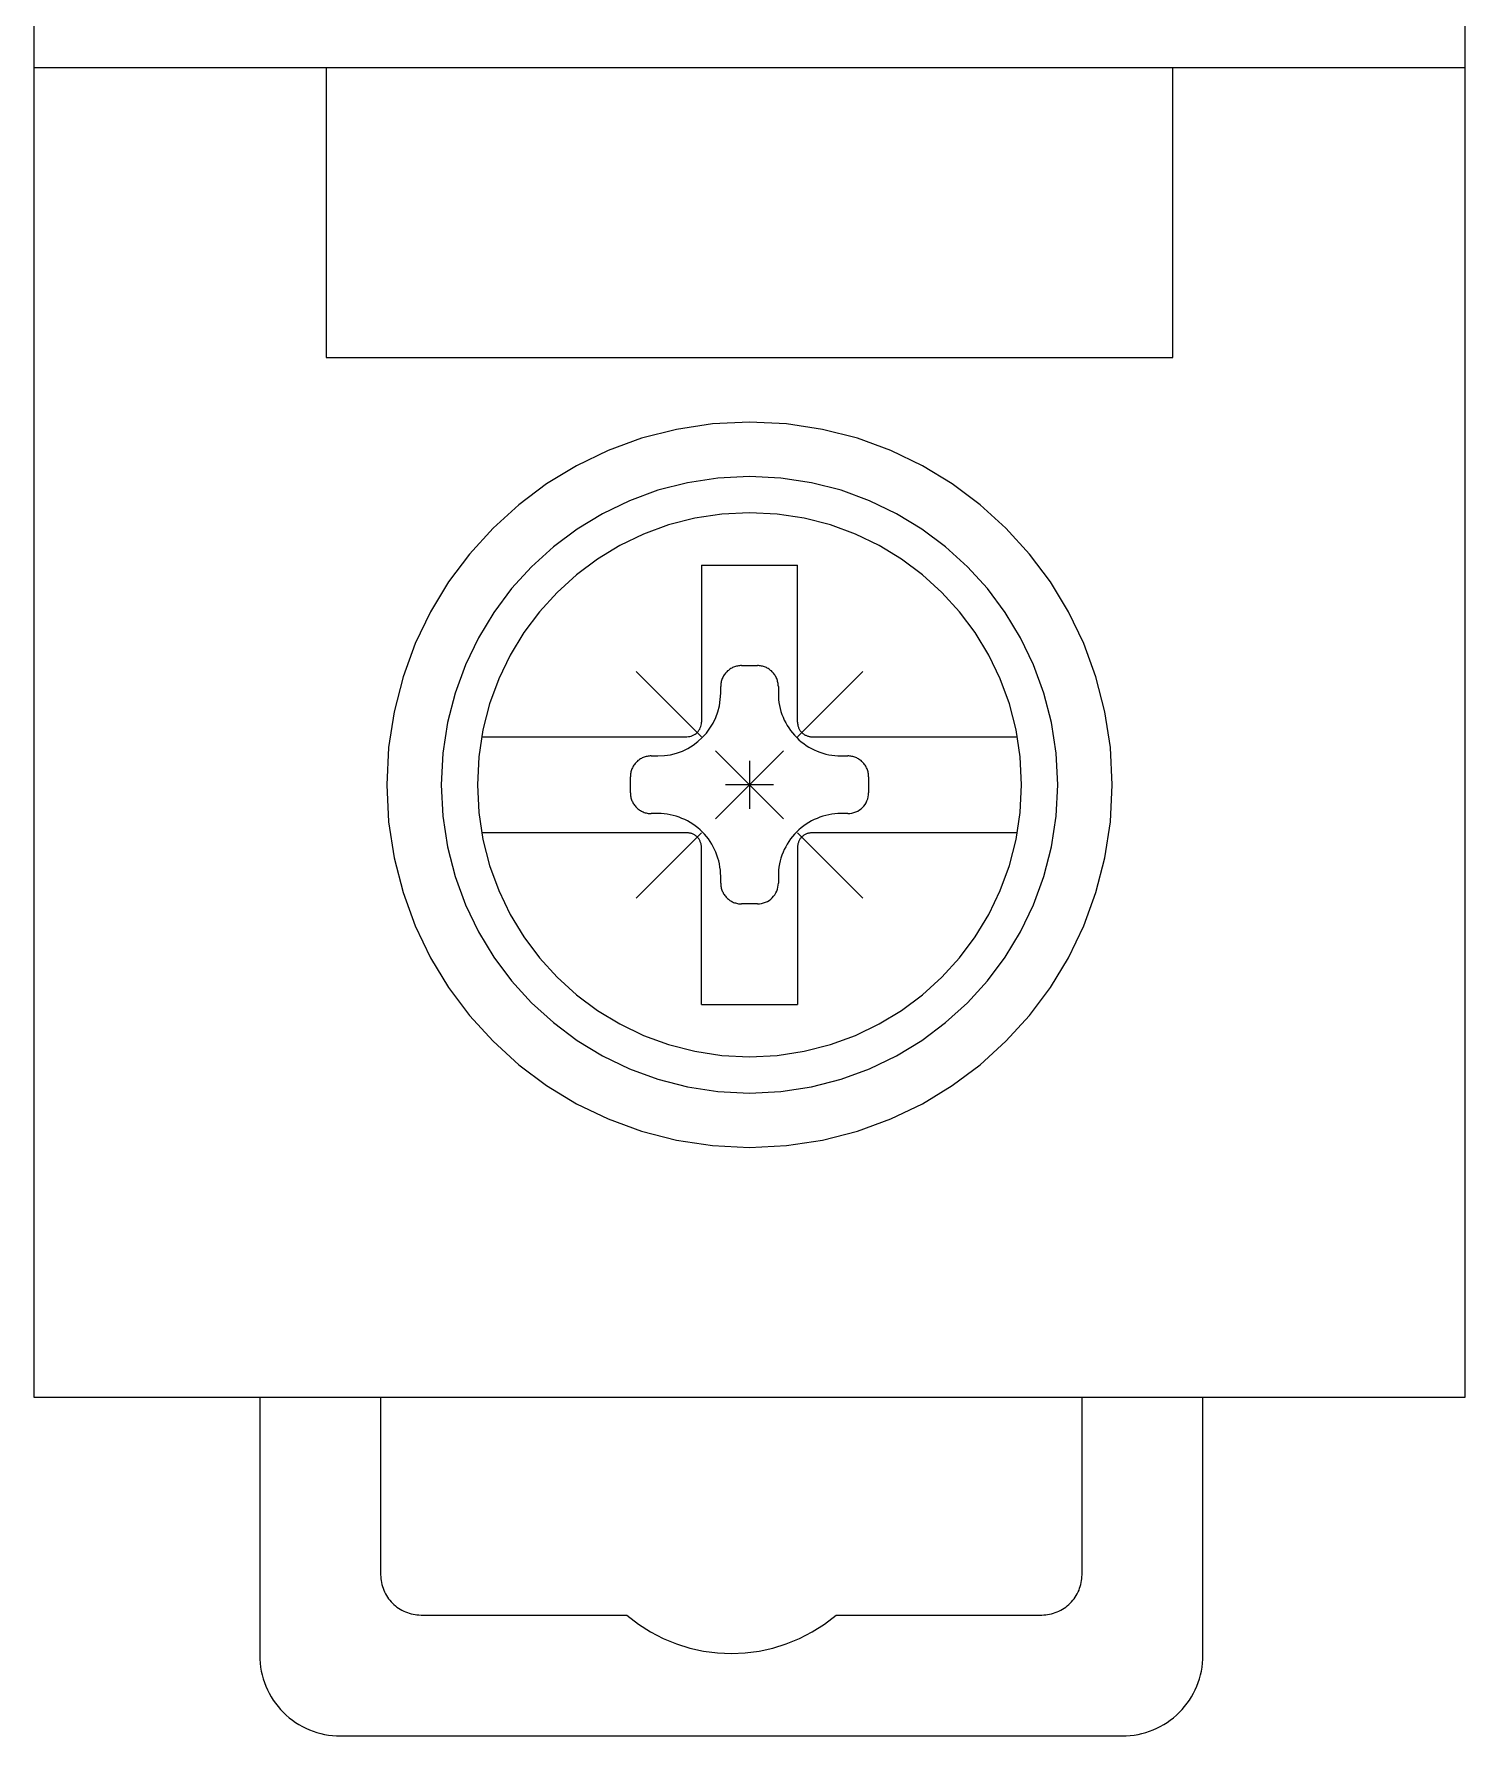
# Model space of a CAD drawing. Header units: millimetres. Extents: x 28713 to 59118, y -54378 to -19615.
# Drawn here: x 38125.63 to 38143.61, y -25314.11 to -25292.74 of the extents above; entities that cross this region are included whole.
import ezdxf

# ---------------------------------------------------------------- set-up
doc = ezdxf.new("R2010")
doc.units = ezdxf.units.MM
doc.header["$LTSCALE"] = 3

msp = doc.modelspace()

# ---------------------------------------------------------------- linework, layer by layer
for p, q in [((38125.635, -25309.862), (38125.635, -25230.381)), ((38143.607, -25230.381), (38143.607, -25309.862)), ((38125.635, -25293.156), (38143.607, -25293.156)), ((38129.305, -25293.156), (38129.305, -25296.801)), ((38139.936, -25296.801), (38139.936, -25293.156)), ((38129.305, -25296.801), (38139.936, -25296.801)), ((38133.702, -25297.703), (38133.265, -25297.815)), ((38134.155, -25297.634), (38133.702, -25297.703)), ((38134.621, -25297.611), (38134.155, -25297.634)), ((38135.086, -25297.634), (38134.621, -25297.611)), ((38134.621, -25297.611), (38134.621, -25297.611)), ((38135.539, -25297.703), (38135.086, -25297.634)), ((38135.975, -25297.815), (38135.539, -25297.703)), ((38132.847, -25297.969), (38132.449, -25298.161)), ((38133.265, -25297.815), (38132.847, -25297.969)), ((38136.394, -25297.969), (38135.975, -25297.815)), ((38136.792, -25298.161), (38136.394, -25297.969)), ((38132.449, -25298.161), (38132.073, -25298.389)), ((38137.168, -25298.389), (38136.792, -25298.161)), ((38132.073, -25298.389), (38131.722, -25298.651)), ((38133.84, -25298.373), (38133.469, -25298.468)), ((38134.224, -25298.314), (38133.84, -25298.373)), ((38134.621, -25298.294), (38134.224, -25298.314)), ((38135.016, -25298.314), (38134.621, -25298.294)), ((38134.621, -25298.294), (38134.621, -25298.294)), ((38135.401, -25298.373), (38135.016, -25298.314)), ((38135.772, -25298.468), (38135.401, -25298.373)), ((38137.519, -25298.651), (38137.168, -25298.389)), ((38133.113, -25298.599), (38132.774, -25298.762)), ((38133.469, -25298.468), (38133.113, -25298.599)), ((38136.128, -25298.599), (38135.772, -25298.468)), ((38136.466, -25298.762), (38136.128, -25298.599)), ((38131.722, -25298.651), (38131.399, -25298.945)), ((38132.774, -25298.762), (38132.455, -25298.956)), ((38133.932, -25298.819), (38133.604, -25298.903)), ((38134.271, -25298.767), (38133.932, -25298.819)), ((38134.621, -25298.75), (38134.271, -25298.767)), ((38134.97, -25298.767), (38134.621, -25298.75)), ((38134.621, -25298.75), (38134.621, -25298.75)), ((38135.309, -25298.819), (38134.97, -25298.767)), ((38135.637, -25298.903), (38135.309, -25298.819)), ((38136.786, -25298.956), (38136.466, -25298.762)), ((38137.842, -25298.945), (38137.519, -25298.651)), ((38131.399, -25298.945), (38131.105, -25299.269)), ((38132.455, -25298.956), (38132.157, -25299.179)), ((38133.29, -25299.018), (38132.991, -25299.162)), ((38133.604, -25298.903), (38133.29, -25299.018)), ((38135.951, -25299.018), (38135.637, -25298.903)), ((38136.249, -25299.162), (38135.951, -25299.018)), ((38137.084, -25299.179), (38136.786, -25298.956)), ((38138.136, -25299.269), (38137.842, -25298.945)), ((38132.157, -25299.179), (38131.882, -25299.429)), ((38132.991, -25299.162), (38132.71, -25299.333)), ((38136.531, -25299.333), (38136.249, -25299.162)), ((38137.359, -25299.429), (38137.084, -25299.179)), ((38131.105, -25299.269), (38130.842, -25299.62)), ((38131.882, -25299.429), (38131.632, -25299.703)), ((38132.71, -25299.333), (38132.447, -25299.53)), ((38134.017, -25299.409), (38134.017, -25301.381)), ((38134.017, -25299.409), (38135.224, -25299.409)), ((38135.224, -25301.381), (38135.224, -25299.409)), ((38136.794, -25299.53), (38136.531, -25299.333)), ((38137.609, -25299.703), (38137.359, -25299.429)), ((38138.399, -25299.62), (38138.136, -25299.269)), ((38130.842, -25299.62), (38130.614, -25299.995)), ((38132.447, -25299.53), (38132.204, -25299.751)), ((38137.037, -25299.751), (38136.794, -25299.53)), ((38138.627, -25299.995), (38138.399, -25299.62)), ((38131.632, -25299.703), (38131.409, -25300.002)), ((38132.204, -25299.751), (38131.983, -25299.993)), ((38137.257, -25299.993), (38137.037, -25299.751)), ((38137.832, -25300.002), (38137.609, -25299.703)), ((38130.614, -25299.995), (38130.422, -25300.394)), ((38131.409, -25300.002), (38131.215, -25300.321)), ((38131.983, -25299.993), (38131.787, -25300.256)), ((38137.454, -25300.256), (38137.257, -25299.993)), ((38138.026, -25300.321), (38137.832, -25300.002)), ((38138.819, -25300.394), (38138.627, -25299.995)), ((38131.215, -25300.321), (38131.052, -25300.66)), ((38131.787, -25300.256), (38131.616, -25300.538)), ((38137.625, -25300.538), (38137.454, -25300.256)), ((38138.189, -25300.66), (38138.026, -25300.321)), ((38130.422, -25300.394), (38130.269, -25300.812)), ((38131.616, -25300.538), (38131.472, -25300.837)), ((38137.769, -25300.837), (38137.625, -25300.538)), ((38138.972, -25300.812), (38138.819, -25300.394)), ((38131.052, -25300.66), (38130.922, -25301.015)), ((38133.198, -25300.744), (38134.017, -25301.564)), ((38134.326, -25300.757), (38134.318, -25300.767)), ((38134.335, -25300.747), (38134.326, -25300.757)), ((38134.345, -25300.738), (38134.335, -25300.747)), ((38134.335, -25300.747), (38134.335, -25300.747)), ((38134.355, -25300.73), (38134.345, -25300.738)), ((38134.365, -25300.722), (38134.355, -25300.73)), ((38134.375, -25300.715), (38134.365, -25300.722)), ((38134.386, -25300.708), (38134.375, -25300.715)), ((38134.397, -25300.701), (38134.386, -25300.708)), ((38134.409, -25300.696), (38134.397, -25300.701)), ((38134.421, -25300.69), (38134.409, -25300.696)), ((38134.432, -25300.686), (38134.421, -25300.69)), ((38134.445, -25300.682), (38134.432, -25300.686)), ((38134.457, -25300.678), (38134.445, -25300.682)), ((38134.47, -25300.676), (38134.457, -25300.678)), ((38134.482, -25300.673), (38134.47, -25300.676)), ((38134.495, -25300.672), (38134.482, -25300.673)), ((38134.508, -25300.671), (38134.495, -25300.672)), ((38134.521, -25300.671), (38134.508, -25300.671)), ((38134.521, -25300.671), (38134.521, -25300.671)), ((38134.521, -25300.671), (38134.72, -25300.671)), ((38134.733, -25300.671), (38134.72, -25300.671)), ((38134.746, -25300.672), (38134.733, -25300.671)), ((38134.759, -25300.673), (38134.746, -25300.672)), ((38134.772, -25300.676), (38134.759, -25300.673)), ((38134.784, -25300.678), (38134.772, -25300.676)), ((38134.796, -25300.682), (38134.784, -25300.678)), ((38134.808, -25300.686), (38134.796, -25300.682)), ((38134.821, -25300.69), (38134.808, -25300.686)), ((38134.832, -25300.696), (38134.821, -25300.69)), ((38134.844, -25300.701), (38134.832, -25300.696)), ((38134.855, -25300.708), (38134.844, -25300.701)), ((38134.866, -25300.715), (38134.855, -25300.708)), ((38134.876, -25300.722), (38134.866, -25300.715)), ((38134.886, -25300.73), (38134.876, -25300.722)), ((38134.896, -25300.738), (38134.886, -25300.73)), ((38134.906, -25300.747), (38134.896, -25300.738)), ((38134.915, -25300.757), (38134.906, -25300.747)), ((38134.906, -25300.747), (38134.906, -25300.747)), ((38134.923, -25300.767), (38134.915, -25300.757)), ((38135.224, -25301.564), (38136.043, -25300.744)), ((38138.319, -25301.015), (38138.189, -25300.66)), ((38130.269, -25300.812), (38130.157, -25301.249)), ((38131.472, -25300.837), (38131.357, -25301.151)), ((38134.26, -25300.907), (38134.259, -25300.92)), ((38134.259, -25300.92), (38134.259, -25300.933)), ((38134.259, -25301.018), (38134.259, -25300.933)), ((38134.261, -25300.894), (38134.26, -25300.907)), ((38134.264, -25300.881), (38134.261, -25300.894)), ((38134.266, -25300.869), (38134.264, -25300.881)), ((38134.27, -25300.857), (38134.266, -25300.869)), ((38134.274, -25300.844), (38134.27, -25300.857)), ((38134.278, -25300.832), (38134.274, -25300.844)), ((38134.284, -25300.821), (38134.278, -25300.832)), ((38134.289, -25300.809), (38134.284, -25300.821)), ((38134.296, -25300.798), (38134.289, -25300.809)), ((38134.303, -25300.787), (38134.296, -25300.798)), ((38134.31, -25300.777), (38134.303, -25300.787)), ((38134.318, -25300.767), (38134.31, -25300.777)), ((38134.931, -25300.777), (38134.923, -25300.767)), ((38134.938, -25300.787), (38134.931, -25300.777)), ((38134.945, -25300.798), (38134.938, -25300.787)), ((38134.952, -25300.809), (38134.945, -25300.798)), ((38134.957, -25300.821), (38134.952, -25300.809)), ((38134.963, -25300.832), (38134.957, -25300.821)), ((38134.967, -25300.844), (38134.963, -25300.832)), ((38134.971, -25300.857), (38134.967, -25300.844)), ((38134.974, -25300.869), (38134.971, -25300.857)), ((38134.977, -25300.881), (38134.974, -25300.869)), ((38134.98, -25300.894), (38134.977, -25300.881)), ((38134.981, -25300.907), (38134.98, -25300.894)), ((38134.982, -25300.92), (38134.981, -25300.907)), ((38134.983, -25300.933), (38134.982, -25300.92)), ((38134.983, -25300.933), (38134.983, -25301.018)), ((38134.983, -25300.933), (38134.983, -25300.933)), ((38137.884, -25301.151), (38137.769, -25300.837)), ((38139.084, -25301.249), (38138.972, -25300.812)), ((38130.922, -25301.015), (38130.826, -25301.387)), ((38131.357, -25301.151), (38131.273, -25301.478)), ((38134.223, -25301.252), (38134.242, -25301.176)), ((38134.242, -25301.176), (38134.254, -25301.098)), ((38134.254, -25301.098), (38134.259, -25301.018)), ((38134.983, -25301.018), (38134.983, -25301.018)), ((38134.983, -25301.018), (38134.984, -25301.057)), ((38134.984, -25301.057), (38134.986, -25301.095)), ((38134.986, -25301.095), (38134.991, -25301.134)), ((38134.991, -25301.134), (38134.998, -25301.172)), ((38134.998, -25301.172), (38135.006, -25301.209)), ((38137.968, -25301.478), (38137.884, -25301.151)), ((38138.415, -25301.387), (38138.319, -25301.015)), ((38130.157, -25301.249), (38130.088, -25301.701)), ((38130.826, -25301.387), (38130.768, -25301.771)), ((38134.013, -25301.418), (38134.016, -25301.4)), ((38134.016, -25301.4), (38134.017, -25301.381)), ((38134.124, -25301.458), (38134.163, -25301.393)), ((38134.163, -25301.393), (38134.197, -25301.324)), ((38134.197, -25301.324), (38134.223, -25301.252)), ((38135.006, -25301.209), (38135.016, -25301.246)), ((38135.016, -25301.246), (38135.028, -25301.283)), ((38135.028, -25301.283), (38135.042, -25301.319)), ((38135.042, -25301.319), (38135.058, -25301.354)), ((38135.058, -25301.354), (38135.075, -25301.388)), ((38135.075, -25301.388), (38135.094, -25301.422)), ((38135.224, -25301.381), (38135.224, -25301.381)), ((38135.224, -25301.381), (38135.224, -25301.39)), ((38135.224, -25301.39), (38135.225, -25301.399)), ((38135.225, -25301.399), (38135.226, -25301.408)), ((38138.473, -25301.771), (38138.415, -25301.387)), ((38139.153, -25301.701), (38139.084, -25301.249)), ((38131.273, -25301.478), (38131.221, -25301.818)), ((38131.257, -25301.564), (38133.835, -25301.564)), ((38133.835, -25301.564), (38133.853, -25301.562)), ((38133.835, -25301.564), (38133.835, -25301.564)), ((38133.853, -25301.562), (38133.871, -25301.56)), ((38133.871, -25301.56), (38133.889, -25301.555)), ((38133.889, -25301.555), (38133.906, -25301.549)), ((38133.906, -25301.549), (38133.922, -25301.541)), ((38133.922, -25301.541), (38133.937, -25301.532)), ((38133.937, -25301.532), (38133.951, -25301.522)), ((38133.951, -25301.522), (38133.964, -25301.51)), ((38133.964, -25301.51), (38133.975, -25301.497)), ((38133.972, -25301.625), (38134.028, -25301.574)), ((38133.975, -25301.497), (38133.986, -25301.483)), ((38133.986, -25301.483), (38133.995, -25301.468)), ((38133.995, -25301.468), (38134.003, -25301.452)), ((38134.003, -25301.452), (38134.009, -25301.435)), ((38134.009, -25301.435), (38134.013, -25301.418)), ((38134.028, -25301.574), (38134.079, -25301.518)), ((38134.079, -25301.518), (38134.124, -25301.458)), ((38135.094, -25301.422), (38135.115, -25301.454)), ((38135.115, -25301.454), (38135.137, -25301.486)), ((38135.137, -25301.486), (38135.161, -25301.516)), ((38135.161, -25301.516), (38135.186, -25301.546)), ((38135.186, -25301.546), (38135.213, -25301.574)), ((38135.213, -25301.574), (38135.213, -25301.574)), ((38135.213, -25301.574), (38135.241, -25301.601)), ((38135.226, -25301.408), (38135.227, -25301.417)), ((38135.227, -25301.417), (38135.229, -25301.425)), ((38135.229, -25301.425), (38135.232, -25301.434)), ((38135.232, -25301.434), (38135.234, -25301.443)), ((38135.234, -25301.443), (38135.238, -25301.451)), ((38135.238, -25301.451), (38135.241, -25301.459)), ((38135.241, -25301.459), (38135.245, -25301.467)), ((38135.241, -25301.601), (38135.271, -25301.627)), ((38135.245, -25301.467), (38135.249, -25301.475)), ((38135.249, -25301.475), (38135.254, -25301.482)), ((38135.254, -25301.482), (38135.259, -25301.49)), ((38135.259, -25301.49), (38135.265, -25301.497)), ((38135.265, -25301.497), (38135.271, -25301.503)), ((38135.271, -25301.503), (38135.277, -25301.51)), ((38135.277, -25301.51), (38135.277, -25301.51)), ((38135.277, -25301.51), (38135.284, -25301.516)), ((38135.284, -25301.516), (38135.29, -25301.522)), ((38135.29, -25301.522), (38135.298, -25301.528)), ((38135.298, -25301.528), (38135.305, -25301.533)), ((38135.305, -25301.533), (38135.312, -25301.538)), ((38135.312, -25301.538), (38135.32, -25301.542)), ((38135.32, -25301.542), (38135.328, -25301.546)), ((38135.328, -25301.546), (38135.336, -25301.55)), ((38135.336, -25301.55), (38135.345, -25301.553)), ((38135.345, -25301.553), (38135.353, -25301.556)), ((38135.353, -25301.556), (38135.362, -25301.558)), ((38135.362, -25301.558), (38135.37, -25301.56)), ((38135.37, -25301.56), (38135.379, -25301.561)), ((38135.379, -25301.561), (38135.388, -25301.563)), ((38135.388, -25301.563), (38135.397, -25301.563)), ((38135.397, -25301.563), (38135.406, -25301.564)), ((38135.406, -25301.564), (38137.984, -25301.564)), ((38138.02, -25301.818), (38137.968, -25301.478)), ((38130.088, -25301.701), (38130.064, -25302.167)), ((38130.768, -25301.771), (38130.748, -25302.167)), ((38131.221, -25301.818), (38131.203, -25302.167)), ((38133.274, -25301.83), (38133.263, -25301.836)), ((38133.286, -25301.825), (38133.274, -25301.83)), ((38133.298, -25301.82), (38133.286, -25301.825)), ((38133.31, -25301.816), (38133.298, -25301.82)), ((38133.322, -25301.813), (38133.31, -25301.816)), ((38133.335, -25301.81), (38133.322, -25301.813)), ((38133.348, -25301.808), (38133.335, -25301.81)), ((38133.36, -25301.806), (38133.348, -25301.808)), ((38133.373, -25301.805), (38133.36, -25301.806)), ((38133.386, -25301.805), (38133.373, -25301.805)), ((38133.386, -25301.805), (38133.471, -25301.805)), ((38133.386, -25301.805), (38133.386, -25301.805)), ((38133.471, -25301.805), (38133.552, -25301.801)), ((38133.471, -25301.805), (38133.471, -25301.805)), ((38133.552, -25301.801), (38133.63, -25301.789)), ((38133.63, -25301.789), (38133.705, -25301.769)), ((38133.705, -25301.769), (38133.778, -25301.743)), ((38133.778, -25301.743), (38133.846, -25301.71)), ((38133.846, -25301.71), (38133.911, -25301.67)), ((38133.911, -25301.67), (38133.972, -25301.625)), ((38134.194, -25302.594), (38135.047, -25301.74)), ((38134.194, -25301.74), (38135.047, -25302.594)), ((38135.271, -25301.627), (38135.301, -25301.65)), ((38135.301, -25301.65), (38135.333, -25301.673)), ((38135.333, -25301.673), (38135.366, -25301.693)), ((38135.366, -25301.693), (38135.399, -25301.712)), ((38135.399, -25301.712), (38135.433, -25301.729)), ((38135.433, -25301.729), (38135.469, -25301.745)), ((38135.469, -25301.745), (38135.504, -25301.759)), ((38135.504, -25301.759), (38135.541, -25301.771)), ((38135.541, -25301.771), (38135.578, -25301.781)), ((38135.578, -25301.781), (38135.616, -25301.79)), ((38135.616, -25301.79), (38135.653, -25301.796)), ((38135.653, -25301.796), (38135.692, -25301.801)), ((38135.692, -25301.801), (38135.731, -25301.804)), ((38135.731, -25301.804), (38135.77, -25301.805)), ((38135.77, -25301.805), (38135.855, -25301.805)), ((38135.868, -25301.805), (38135.855, -25301.805)), ((38135.881, -25301.806), (38135.868, -25301.805)), ((38135.893, -25301.808), (38135.881, -25301.806)), ((38135.906, -25301.81), (38135.893, -25301.808)), ((38135.918, -25301.813), (38135.906, -25301.81)), ((38135.931, -25301.816), (38135.918, -25301.813)), ((38135.943, -25301.82), (38135.931, -25301.816)), ((38135.955, -25301.825), (38135.943, -25301.82)), ((38135.967, -25301.83), (38135.955, -25301.825)), ((38135.978, -25301.836), (38135.967, -25301.83)), ((38138.038, -25302.167), (38138.02, -25301.818)), ((38138.493, -25302.167), (38138.473, -25301.771)), ((38139.177, -25302.167), (38139.153, -25301.701)), ((38133.125, -25302.041), (38133.124, -25302.054)), ((38133.127, -25302.028), (38133.125, -25302.041)), ((38133.129, -25302.016), (38133.127, -25302.028)), ((38133.132, -25302.003), (38133.129, -25302.016)), ((38133.135, -25301.991), (38133.132, -25302.003)), ((38133.139, -25301.979), (38133.135, -25301.991)), ((38133.144, -25301.967), (38133.139, -25301.979)), ((38133.149, -25301.955), (38133.144, -25301.967)), ((38133.155, -25301.944), (38133.149, -25301.955)), ((38133.161, -25301.932), (38133.155, -25301.944)), ((38133.168, -25301.922), (38133.161, -25301.932)), ((38133.175, -25301.911), (38133.168, -25301.922)), ((38133.183, -25301.901), (38133.175, -25301.911)), ((38133.192, -25301.891), (38133.183, -25301.901)), ((38133.201, -25301.882), (38133.192, -25301.891)), ((38133.21, -25301.873), (38133.201, -25301.882)), ((38133.201, -25301.882), (38133.201, -25301.882)), ((38133.22, -25301.864), (38133.21, -25301.873)), ((38133.23, -25301.856), (38133.22, -25301.864)), ((38133.241, -25301.849), (38133.23, -25301.856)), ((38133.251, -25301.842), (38133.241, -25301.849)), ((38133.263, -25301.836), (38133.251, -25301.842)), ((38134.621, -25301.865), (38134.621, -25302.469)), ((38135.989, -25301.842), (38135.978, -25301.836)), ((38136, -25301.849), (38135.989, -25301.842)), ((38136.011, -25301.856), (38136, -25301.849)), ((38136.021, -25301.864), (38136.011, -25301.856)), ((38136.031, -25301.873), (38136.021, -25301.864)), ((38136.04, -25301.882), (38136.031, -25301.873)), ((38136.049, -25301.891), (38136.04, -25301.882)), ((38136.04, -25301.882), (38136.04, -25301.882)), ((38136.058, -25301.901), (38136.049, -25301.891)), ((38136.065, -25301.911), (38136.058, -25301.901)), ((38136.073, -25301.922), (38136.065, -25301.911)), ((38136.08, -25301.932), (38136.073, -25301.922)), ((38136.086, -25301.944), (38136.08, -25301.932)), ((38136.092, -25301.955), (38136.086, -25301.944)), ((38136.097, -25301.967), (38136.092, -25301.955)), ((38136.102, -25301.979), (38136.097, -25301.967)), ((38136.106, -25301.991), (38136.102, -25301.979)), ((38136.109, -25302.003), (38136.106, -25301.991)), ((38136.112, -25302.016), (38136.109, -25302.003)), ((38136.114, -25302.028), (38136.112, -25302.016)), ((38136.116, -25302.041), (38136.114, -25302.028)), ((38136.117, -25302.054), (38136.116, -25302.041)), ((38130.064, -25302.167), (38130.064, -25302.167)), ((38130.064, -25302.167), (38130.088, -25302.633)), ((38130.748, -25302.167), (38130.748, -25302.167)), ((38130.748, -25302.167), (38130.768, -25302.563)), ((38131.203, -25302.167), (38131.203, -25302.167)), ((38131.203, -25302.167), (38131.221, -25302.516)), ((38133.124, -25302.054), (38133.124, -25302.067)), ((38133.124, -25302.267), (38133.124, -25302.067)), ((38134.922, -25302.167), (38134.319, -25302.167)), ((38136.117, -25302.067), (38136.117, -25302.054)), ((38136.117, -25302.067), (38136.117, -25302.067)), ((38136.117, -25302.067), (38136.117, -25302.267)), ((38138.02, -25302.516), (38138.038, -25302.167)), ((38138.038, -25302.167), (38138.038, -25302.167)), ((38138.473, -25302.563), (38138.493, -25302.167)), ((38138.493, -25302.167), (38138.493, -25302.167)), ((38139.153, -25302.633), (38139.177, -25302.167)), ((38139.177, -25302.167), (38139.177, -25302.167)), ((38133.124, -25302.267), (38133.124, -25302.267)), ((38133.124, -25302.267), (38133.124, -25302.28)), ((38133.124, -25302.28), (38133.125, -25302.293)), ((38133.125, -25302.293), (38133.127, -25302.305)), ((38133.127, -25302.305), (38133.129, -25302.318)), ((38133.129, -25302.318), (38133.132, -25302.331)), ((38133.132, -25302.331), (38133.135, -25302.343)), ((38133.135, -25302.343), (38133.139, -25302.355)), ((38133.139, -25302.355), (38133.144, -25302.367)), ((38133.144, -25302.367), (38133.149, -25302.379)), ((38133.149, -25302.379), (38133.155, -25302.39)), ((38133.155, -25302.39), (38133.161, -25302.401)), ((38133.161, -25302.401), (38133.168, -25302.412)), ((38133.168, -25302.412), (38133.175, -25302.423)), ((38133.175, -25302.423), (38133.183, -25302.433)), ((38133.183, -25302.433), (38133.192, -25302.443)), ((38133.192, -25302.443), (38133.201, -25302.452)), ((38133.201, -25302.452), (38133.201, -25302.452)), ((38133.201, -25302.452), (38133.21, -25302.461)), ((38133.21, -25302.461), (38133.22, -25302.47)), ((38133.22, -25302.47), (38133.23, -25302.478)), ((38136.001, -25302.484), (38136.021, -25302.469)), ((38136.021, -25302.469), (38136.04, -25302.452)), ((38136.04, -25302.452), (38136.057, -25302.434)), ((38136.057, -25302.434), (38136.072, -25302.413)), ((38136.072, -25302.413), (38136.085, -25302.392)), ((38136.085, -25302.392), (38136.096, -25302.369)), ((38136.096, -25302.369), (38136.105, -25302.345)), ((38136.105, -25302.345), (38136.112, -25302.32)), ((38136.112, -25302.32), (38136.116, -25302.294)), ((38136.116, -25302.294), (38136.117, -25302.267)), ((38130.088, -25302.633), (38130.157, -25303.085)), ((38130.768, -25302.563), (38130.826, -25302.948)), ((38131.221, -25302.516), (38131.273, -25302.856)), ((38133.23, -25302.478), (38133.241, -25302.485)), ((38133.241, -25302.485), (38133.251, -25302.492)), ((38133.251, -25302.492), (38133.263, -25302.498)), ((38133.263, -25302.498), (38133.274, -25302.504)), ((38133.274, -25302.504), (38133.286, -25302.509)), ((38133.286, -25302.509), (38133.298, -25302.514)), ((38133.298, -25302.514), (38133.31, -25302.518)), ((38133.31, -25302.518), (38133.322, -25302.521)), ((38133.322, -25302.521), (38133.335, -25302.524)), ((38133.335, -25302.524), (38133.348, -25302.526)), ((38133.348, -25302.526), (38133.36, -25302.528)), ((38133.36, -25302.528), (38133.373, -25302.529)), ((38133.373, -25302.529), (38133.386, -25302.529)), ((38133.471, -25302.529), (38133.386, -25302.529)), ((38133.51, -25302.53), (38133.471, -25302.529)), ((38133.549, -25302.533), (38133.51, -25302.53)), ((38133.587, -25302.538), (38133.549, -25302.533)), ((38133.625, -25302.544), (38133.587, -25302.538)), ((38133.663, -25302.553), (38133.625, -25302.544)), ((38133.7, -25302.563), (38133.663, -25302.553)), ((38133.736, -25302.575), (38133.7, -25302.563)), ((38133.772, -25302.589), (38133.736, -25302.575)), ((38133.807, -25302.605), (38133.772, -25302.589)), ((38133.842, -25302.622), (38133.807, -25302.605)), ((38133.875, -25302.641), (38133.842, -25302.622)), ((38133.908, -25302.661), (38133.875, -25302.641)), ((38133.94, -25302.684), (38133.908, -25302.661)), ((38133.97, -25302.707), (38133.94, -25302.684)), ((38135.301, -25302.684), (38135.271, -25302.707)), ((38135.333, -25302.661), (38135.301, -25302.684)), ((38135.366, -25302.641), (38135.333, -25302.661)), ((38135.399, -25302.622), (38135.366, -25302.641)), ((38135.433, -25302.605), (38135.399, -25302.622)), ((38135.469, -25302.589), (38135.433, -25302.605)), ((38135.504, -25302.575), (38135.469, -25302.589)), ((38135.541, -25302.563), (38135.504, -25302.575)), ((38135.578, -25302.553), (38135.541, -25302.563)), ((38135.616, -25302.544), (38135.578, -25302.553)), ((38135.653, -25302.538), (38135.616, -25302.544)), ((38135.692, -25302.533), (38135.653, -25302.538)), ((38135.731, -25302.53), (38135.692, -25302.533)), ((38135.77, -25302.529), (38135.731, -25302.53)), ((38135.855, -25302.529), (38135.77, -25302.529)), ((38135.77, -25302.529), (38135.77, -25302.529)), ((38135.855, -25302.529), (38135.881, -25302.528)), ((38135.855, -25302.529), (38135.855, -25302.529)), ((38135.881, -25302.528), (38135.907, -25302.524)), ((38135.907, -25302.524), (38135.933, -25302.517)), ((38135.933, -25302.517), (38135.957, -25302.509)), ((38135.957, -25302.509), (38135.98, -25302.497)), ((38135.98, -25302.497), (38136.001, -25302.484)), ((38137.968, -25302.856), (38138.02, -25302.516)), ((38138.415, -25302.948), (38138.473, -25302.563)), ((38139.084, -25303.085), (38139.153, -25302.633)), ((38133.835, -25302.771), (38131.257, -25302.771)), ((38131.273, -25302.856), (38131.357, -25303.183)), ((38133.198, -25303.59), (38134.017, -25302.771)), ((38133.844, -25302.771), (38133.835, -25302.771)), ((38133.853, -25302.772), (38133.844, -25302.771)), ((38133.862, -25302.773), (38133.853, -25302.772)), ((38133.871, -25302.774), (38133.862, -25302.773)), ((38133.879, -25302.776), (38133.871, -25302.774)), ((38133.888, -25302.778), (38133.879, -25302.776)), ((38133.896, -25302.781), (38133.888, -25302.778)), ((38133.905, -25302.785), (38133.896, -25302.781)), ((38133.913, -25302.788), (38133.905, -25302.785)), ((38133.921, -25302.792), (38133.913, -25302.788)), ((38133.928, -25302.796), (38133.921, -25302.792)), ((38133.936, -25302.801), (38133.928, -25302.796)), ((38133.943, -25302.806), (38133.936, -25302.801)), ((38133.95, -25302.812), (38133.943, -25302.806)), ((38133.957, -25302.818), (38133.95, -25302.812)), ((38133.964, -25302.824), (38133.957, -25302.818)), ((38133.97, -25302.831), (38133.964, -25302.824)), ((38133.964, -25302.824), (38133.964, -25302.824)), ((38134, -25302.733), (38133.97, -25302.707)), ((38133.976, -25302.837), (38133.97, -25302.831)), ((38133.981, -25302.844), (38133.976, -25302.837)), ((38133.987, -25302.852), (38133.981, -25302.844)), ((38133.991, -25302.859), (38133.987, -25302.852)), ((38133.996, -25302.867), (38133.991, -25302.859)), ((38134, -25302.875), (38133.996, -25302.867)), ((38134.028, -25302.76), (38134, -25302.733)), ((38134.003, -25302.883), (38134, -25302.875)), ((38134.006, -25302.891), (38134.003, -25302.883)), ((38134.009, -25302.9), (38134.006, -25302.891)), ((38134.012, -25302.908), (38134.009, -25302.9)), ((38134.055, -25302.788), (38134.028, -25302.76)), ((38134.028, -25302.76), (38134.028, -25302.76)), ((38134.08, -25302.818), (38134.055, -25302.788)), ((38134.104, -25302.848), (38134.08, -25302.818)), ((38134.126, -25302.88), (38134.104, -25302.848)), ((38134.147, -25302.912), (38134.126, -25302.88)), ((38135.115, -25302.88), (38135.094, -25302.912)), ((38135.137, -25302.848), (38135.115, -25302.88)), ((38135.161, -25302.818), (38135.137, -25302.848)), ((38135.186, -25302.788), (38135.161, -25302.818)), ((38135.213, -25302.76), (38135.186, -25302.788)), ((38135.241, -25302.733), (38135.213, -25302.76)), ((38135.213, -25302.76), (38135.213, -25302.76)), ((38135.224, -25302.771), (38136.043, -25303.59)), ((38135.232, -25302.9), (38135.229, -25302.908)), ((38135.234, -25302.891), (38135.232, -25302.9)), ((38135.238, -25302.883), (38135.234, -25302.891)), ((38135.241, -25302.875), (38135.238, -25302.883)), ((38135.271, -25302.707), (38135.241, -25302.733)), ((38135.245, -25302.867), (38135.241, -25302.875)), ((38135.249, -25302.859), (38135.245, -25302.867)), ((38135.254, -25302.852), (38135.249, -25302.859)), ((38135.259, -25302.844), (38135.254, -25302.852)), ((38135.265, -25302.837), (38135.259, -25302.844)), ((38135.271, -25302.831), (38135.265, -25302.837)), ((38135.277, -25302.824), (38135.271, -25302.831)), ((38135.284, -25302.818), (38135.277, -25302.824)), ((38135.277, -25302.824), (38135.277, -25302.824)), ((38135.29, -25302.812), (38135.284, -25302.818)), ((38135.298, -25302.806), (38135.29, -25302.812)), ((38135.305, -25302.801), (38135.298, -25302.806)), ((38135.312, -25302.796), (38135.305, -25302.801)), ((38135.32, -25302.792), (38135.312, -25302.796)), ((38135.328, -25302.788), (38135.32, -25302.792)), ((38135.336, -25302.785), (38135.328, -25302.788)), ((38135.345, -25302.781), (38135.336, -25302.785)), ((38135.353, -25302.778), (38135.345, -25302.781)), ((38135.362, -25302.776), (38135.353, -25302.778)), ((38135.37, -25302.774), (38135.362, -25302.776)), ((38135.379, -25302.773), (38135.37, -25302.774)), ((38135.388, -25302.772), (38135.379, -25302.773)), ((38135.397, -25302.771), (38135.388, -25302.772)), ((38135.406, -25302.771), (38135.397, -25302.771)), ((38135.406, -25302.771), (38135.406, -25302.771)), ((38137.984, -25302.771), (38135.406, -25302.771)), ((38137.884, -25303.183), (38137.968, -25302.856)), ((38130.157, -25303.085), (38130.269, -25303.522)), ((38130.826, -25302.948), (38130.922, -25303.319)), ((38134.014, -25302.917), (38134.012, -25302.908)), ((38134.015, -25302.926), (38134.014, -25302.917)), ((38134.016, -25302.935), (38134.015, -25302.926)), ((38134.017, -25302.944), (38134.016, -25302.935)), ((38134.017, -25302.953), (38134.017, -25302.944)), ((38134.017, -25302.953), (38134.017, -25302.953)), ((38134.017, -25304.925), (38134.017, -25302.953)), ((38134.166, -25302.946), (38134.147, -25302.912)), ((38134.183, -25302.98), (38134.166, -25302.946)), ((38134.199, -25303.015), (38134.183, -25302.98)), ((38134.212, -25303.051), (38134.199, -25303.015)), ((38134.224, -25303.087), (38134.212, -25303.051)), ((38134.235, -25303.124), (38134.224, -25303.087)), ((38135.016, -25303.087), (38135.006, -25303.124)), ((38135.028, -25303.051), (38135.016, -25303.087)), ((38135.042, -25303.015), (38135.028, -25303.051)), ((38135.058, -25302.98), (38135.042, -25303.015)), ((38135.075, -25302.946), (38135.058, -25302.98)), ((38135.094, -25302.912), (38135.075, -25302.946)), ((38135.225, -25302.935), (38135.224, -25302.944)), ((38135.224, -25302.944), (38135.224, -25302.953)), ((38135.224, -25302.953), (38135.224, -25304.925)), ((38135.226, -25302.926), (38135.225, -25302.935)), ((38135.227, -25302.917), (38135.226, -25302.926)), ((38135.229, -25302.908), (38135.227, -25302.917)), ((38138.319, -25303.319), (38138.415, -25302.948)), ((38138.972, -25303.522), (38139.084, -25303.085)), ((38130.922, -25303.319), (38131.052, -25303.675)), ((38131.357, -25303.183), (38131.472, -25303.497)), ((38134.243, -25303.162), (38134.235, -25303.124)), ((38134.25, -25303.2), (38134.243, -25303.162)), ((38134.255, -25303.239), (38134.25, -25303.2)), ((38134.257, -25303.277), (38134.255, -25303.239)), ((38134.259, -25303.317), (38134.257, -25303.277)), ((38134.259, -25303.401), (38134.259, -25303.317)), ((38134.259, -25303.317), (38134.259, -25303.317)), ((38134.984, -25303.277), (38134.983, -25303.317)), ((38134.983, -25303.317), (38134.983, -25303.401)), ((38134.986, -25303.239), (38134.984, -25303.277)), ((38134.991, -25303.2), (38134.986, -25303.239)), ((38134.998, -25303.162), (38134.991, -25303.2)), ((38135.006, -25303.124), (38134.998, -25303.162)), ((38137.769, -25303.497), (38137.884, -25303.183)), ((38138.189, -25303.675), (38138.319, -25303.319)), ((38130.269, -25303.522), (38130.422, -25303.94)), ((38131.472, -25303.497), (38131.616, -25303.796)), ((38134.259, -25303.401), (38134.259, -25303.401)), ((38134.259, -25303.401), (38134.259, -25303.414)), ((38134.259, -25303.414), (38134.26, -25303.427)), ((38134.26, -25303.427), (38134.261, -25303.44)), ((38134.261, -25303.44), (38134.264, -25303.453)), ((38134.264, -25303.453), (38134.266, -25303.465)), ((38134.266, -25303.465), (38134.27, -25303.477)), ((38134.27, -25303.477), (38134.274, -25303.489)), ((38134.274, -25303.489), (38134.278, -25303.502)), ((38134.278, -25303.502), (38134.284, -25303.513)), ((38134.284, -25303.513), (38134.289, -25303.525)), ((38134.289, -25303.525), (38134.296, -25303.536)), ((38134.296, -25303.536), (38134.303, -25303.547)), ((38134.938, -25303.548), (38134.951, -25303.526)), ((38134.951, -25303.526), (38134.962, -25303.503)), ((38134.962, -25303.503), (38134.971, -25303.479)), ((38134.971, -25303.479), (38134.977, -25303.454)), ((38134.977, -25303.454), (38134.981, -25303.428)), ((38134.981, -25303.428), (38134.983, -25303.401)), ((38137.625, -25303.796), (38137.769, -25303.497)), ((38138.819, -25303.941), (38138.972, -25303.522)), ((38131.052, -25303.675), (38131.215, -25304.013)), ((38134.303, -25303.547), (38134.31, -25303.557)), ((38134.31, -25303.557), (38134.318, -25303.567)), ((38134.318, -25303.567), (38134.326, -25303.577)), ((38134.326, -25303.577), (38134.335, -25303.587)), ((38134.335, -25303.587), (38134.335, -25303.587)), ((38134.335, -25303.587), (38134.345, -25303.596)), ((38134.345, -25303.596), (38134.355, -25303.604)), ((38134.355, -25303.604), (38134.365, -25303.612)), ((38134.365, -25303.612), (38134.375, -25303.619)), ((38134.375, -25303.619), (38134.386, -25303.626)), ((38134.386, -25303.626), (38134.397, -25303.633)), ((38134.397, -25303.633), (38134.409, -25303.638)), ((38134.409, -25303.638), (38134.421, -25303.644)), ((38134.421, -25303.644), (38134.432, -25303.648)), ((38134.432, -25303.648), (38134.445, -25303.652)), ((38134.445, -25303.652), (38134.457, -25303.655)), ((38134.457, -25303.655), (38134.47, -25303.658)), ((38134.47, -25303.658), (38134.482, -25303.661)), ((38134.482, -25303.661), (38134.495, -25303.662)), ((38134.495, -25303.662), (38134.508, -25303.663)), ((38134.508, -25303.663), (38134.521, -25303.664)), ((38134.72, -25303.664), (38134.521, -25303.664)), ((38134.72, -25303.664), (38134.747, -25303.662)), ((38134.72, -25303.664), (38134.72, -25303.664)), ((38134.747, -25303.662), (38134.773, -25303.658)), ((38134.773, -25303.658), (38134.798, -25303.652)), ((38134.798, -25303.652), (38134.822, -25303.643)), ((38134.822, -25303.643), (38134.845, -25303.632)), ((38134.845, -25303.632), (38134.867, -25303.619)), ((38134.867, -25303.619), (38134.887, -25303.604)), ((38134.887, -25303.604), (38134.906, -25303.587)), ((38134.906, -25303.587), (38134.922, -25303.568)), ((38134.922, -25303.568), (38134.938, -25303.548)), ((38138.026, -25304.013), (38138.189, -25303.675)), ((38130.422, -25303.94), (38130.614, -25304.339)), ((38131.616, -25303.796), (38131.787, -25304.078)), ((38137.454, -25304.078), (38137.625, -25303.796)), ((38138.627, -25304.339), (38138.819, -25303.941)), ((38131.215, -25304.013), (38131.409, -25304.332)), ((38131.787, -25304.078), (38131.983, -25304.341)), ((38137.257, -25304.341), (38137.454, -25304.078)), ((38137.832, -25304.332), (38138.026, -25304.013)), ((38130.614, -25304.339), (38130.842, -25304.714)), ((38131.409, -25304.332), (38131.632, -25304.63)), ((38131.983, -25304.341), (38132.204, -25304.583)), ((38137.037, -25304.583), (38137.257, -25304.341)), ((38137.609, -25304.63), (38137.832, -25304.332)), ((38138.399, -25304.714), (38138.627, -25304.339)), ((38132.204, -25304.583), (38132.447, -25304.804)), ((38136.794, -25304.804), (38137.037, -25304.583)), ((38130.842, -25304.714), (38131.104, -25305.065)), ((38131.632, -25304.63), (38131.882, -25304.906)), ((38132.447, -25304.804), (38132.71, -25305.001)), ((38136.531, -25305.001), (38136.794, -25304.804)), ((38137.359, -25304.906), (38137.609, -25304.63)), ((38138.136, -25305.065), (38138.399, -25304.714)), ((38131.882, -25304.906), (38132.157, -25305.155)), ((38132.71, -25305.001), (38132.991, -25305.172)), ((38134.017, -25304.925), (38135.224, -25304.925)), ((38136.249, -25305.172), (38136.531, -25305.001)), ((38137.084, -25305.155), (38137.359, -25304.906)), ((38131.104, -25305.065), (38131.399, -25305.389)), ((38132.157, -25305.155), (38132.455, -25305.378)), ((38132.991, -25305.172), (38133.29, -25305.316)), ((38135.951, -25305.316), (38136.249, -25305.172)), ((38136.786, -25305.378), (38137.084, -25305.155)), ((38137.842, -25305.389), (38138.136, -25305.065)), ((38131.399, -25305.389), (38131.722, -25305.683)), ((38132.455, -25305.378), (38132.774, -25305.572)), ((38133.29, -25305.316), (38133.604, -25305.43)), ((38133.604, -25305.43), (38133.932, -25305.515)), ((38135.309, -25305.515), (38135.637, -25305.43)), ((38135.637, -25305.43), (38135.951, -25305.316)), ((38136.466, -25305.572), (38136.786, -25305.378)), ((38137.519, -25305.683), (38137.842, -25305.389)), ((38132.774, -25305.572), (38133.113, -25305.736)), ((38133.932, -25305.515), (38134.271, -25305.567)), ((38134.271, -25305.567), (38134.621, -25305.584)), ((38134.621, -25305.584), (38134.97, -25305.567)), ((38134.621, -25305.584), (38134.621, -25305.584)), ((38134.97, -25305.567), (38135.309, -25305.515)), ((38136.128, -25305.736), (38136.466, -25305.572)), ((38131.722, -25305.683), (38132.073, -25305.945)), ((38133.113, -25305.736), (38133.469, -25305.866)), ((38133.469, -25305.866), (38133.84, -25305.961)), ((38135.401, -25305.961), (38135.772, -25305.866)), ((38135.772, -25305.866), (38136.128, -25305.736)), ((38137.168, -25305.945), (38137.519, -25305.683)), ((38132.073, -25305.945), (38132.449, -25306.173)), ((38133.84, -25305.961), (38134.224, -25306.02)), ((38134.224, -25306.02), (38134.621, -25306.04)), ((38134.621, -25306.04), (38135.016, -25306.02)), ((38134.621, -25306.04), (38134.621, -25306.04)), ((38135.016, -25306.02), (38135.401, -25305.961)), ((38136.792, -25306.173), (38137.168, -25305.945)), ((38132.449, -25306.173), (38132.847, -25306.365)), ((38136.394, -25306.365), (38136.792, -25306.173)), ((38132.847, -25306.365), (38133.265, -25306.518)), ((38133.265, -25306.518), (38133.702, -25306.631)), ((38135.539, -25306.631), (38135.975, -25306.518)), ((38135.975, -25306.518), (38136.394, -25306.365)), ((38133.702, -25306.631), (38134.155, -25306.7)), ((38134.155, -25306.7), (38134.621, -25306.723)), ((38134.621, -25306.723), (38135.086, -25306.7)), ((38134.621, -25306.723), (38134.621, -25306.723)), ((38135.086, -25306.7), (38135.539, -25306.631)), ((38143.607, -25309.862), (38125.635, -25309.862)), ((38128.47, -25309.862), (38128.47, -25313.102)), ((38129.988, -25309.862), (38129.988, -25312.09)), ((38138.797, -25312.09), (38138.797, -25309.862)), ((38140.316, -25313.102), (38140.316, -25309.862)), ((38129.988, -25312.09), (38129.988, -25312.09)), ((38129.988, -25312.09), (38129.989, -25312.115)), ((38138.796, -25312.115), (38138.797, -25312.09)), ((38129.989, -25312.115), (38129.991, -25312.14)), ((38129.991, -25312.14), (38129.994, -25312.164)), ((38129.994, -25312.164), (38129.998, -25312.189)), ((38129.998, -25312.189), (38130.003, -25312.213)), ((38130.003, -25312.213), (38130.01, -25312.237)), ((38130.01, -25312.237), (38130.018, -25312.26)), ((38130.018, -25312.26), (38130.027, -25312.283)), ((38130.027, -25312.283), (38130.037, -25312.306)), ((38130.037, -25312.306), (38130.048, -25312.328)), ((38138.737, -25312.328), (38138.748, -25312.306)), ((38138.748, -25312.306), (38138.759, -25312.283)), ((38138.759, -25312.283), (38138.767, -25312.26)), ((38138.767, -25312.26), (38138.775, -25312.237)), ((38138.775, -25312.237), (38138.782, -25312.213)), ((38138.782, -25312.213), (38138.787, -25312.189)), ((38138.787, -25312.189), (38138.791, -25312.164)), ((38138.791, -25312.164), (38138.795, -25312.14)), ((38138.795, -25312.14), (38138.796, -25312.115)), ((38130.048, -25312.328), (38130.06, -25312.349)), ((38130.06, -25312.349), (38130.073, -25312.37)), ((38130.073, -25312.37), (38130.087, -25312.391)), ((38130.087, -25312.391), (38130.103, -25312.41)), ((38130.103, -25312.41), (38130.119, -25312.429)), ((38130.119, -25312.429), (38130.137, -25312.448)), ((38130.137, -25312.448), (38130.137, -25312.448)), ((38130.137, -25312.448), (38130.155, -25312.465)), ((38130.155, -25312.465), (38130.174, -25312.481)), ((38130.174, -25312.481), (38130.193, -25312.496)), ((38130.193, -25312.496), (38130.214, -25312.511)), ((38130.214, -25312.511), (38130.234, -25312.524)), ((38138.551, -25312.524), (38138.572, -25312.511)), ((38138.572, -25312.511), (38138.592, -25312.496)), ((38138.592, -25312.496), (38138.612, -25312.481)), ((38138.612, -25312.481), (38138.63, -25312.465)), ((38138.63, -25312.465), (38138.649, -25312.448)), ((38138.649, -25312.448), (38138.666, -25312.429)), ((38138.649, -25312.448), (38138.649, -25312.448)), ((38138.666, -25312.429), (38138.682, -25312.41)), ((38138.682, -25312.41), (38138.698, -25312.391)), ((38138.698, -25312.391), (38138.712, -25312.37)), ((38138.712, -25312.37), (38138.725, -25312.349)), ((38138.725, -25312.349), (38138.737, -25312.328)), ((38130.234, -25312.524), (38130.256, -25312.536)), ((38130.256, -25312.536), (38130.278, -25312.547)), ((38130.278, -25312.547), (38130.301, -25312.557)), ((38130.301, -25312.557), (38130.324, -25312.566)), ((38130.324, -25312.566), (38130.347, -25312.574)), ((38130.347, -25312.574), (38130.371, -25312.581)), ((38130.371, -25312.581), (38130.395, -25312.586)), ((38130.395, -25312.586), (38130.42, -25312.59)), ((38130.42, -25312.59), (38130.444, -25312.593)), ((38130.444, -25312.593), (38130.469, -25312.595)), ((38130.469, -25312.595), (38130.495, -25312.596)), ((38130.495, -25312.596), (38133.079, -25312.596)), ((38133.079, -25312.596), (38133.079, -25312.596)), ((38133.079, -25312.596), (38133.225, -25312.709)), ((38133.225, -25312.709), (38133.378, -25312.808)), ((38135.407, -25312.808), (38135.561, -25312.709)), ((38135.561, -25312.709), (38135.707, -25312.596)), ((38135.707, -25312.596), (38138.291, -25312.596)), ((38138.291, -25312.596), (38138.316, -25312.595)), ((38138.291, -25312.596), (38138.291, -25312.596)), ((38138.316, -25312.595), (38138.341, -25312.593)), ((38138.341, -25312.593), (38138.365, -25312.59)), ((38138.365, -25312.59), (38138.39, -25312.586)), ((38138.39, -25312.586), (38138.414, -25312.581)), ((38138.414, -25312.581), (38138.438, -25312.574)), ((38138.438, -25312.574), (38138.461, -25312.566)), ((38138.461, -25312.566), (38138.485, -25312.557)), ((38138.485, -25312.557), (38138.507, -25312.547)), ((38138.507, -25312.547), (38138.529, -25312.536)), ((38138.529, -25312.536), (38138.551, -25312.524)), ((38133.378, -25312.808), (38133.537, -25312.891)), ((38133.537, -25312.891), (38133.702, -25312.959)), ((38135.083, -25312.959), (38135.248, -25312.891)), ((38135.248, -25312.891), (38135.407, -25312.808)), ((38128.47, -25313.102), (38128.47, -25313.102)), ((38128.47, -25313.102), (38128.471, -25313.152)), ((38128.471, -25313.152), (38128.474, -25313.202)), ((38133.702, -25312.959), (38133.871, -25313.012)), ((38133.871, -25313.012), (38134.043, -25313.05)), ((38134.043, -25313.05), (38134.217, -25313.072)), ((38134.217, -25313.072), (38134.393, -25313.08)), ((38134.393, -25313.08), (38134.568, -25313.072)), ((38134.568, -25313.072), (38134.742, -25313.05)), ((38134.742, -25313.05), (38134.914, -25313.012)), ((38134.914, -25313.012), (38135.083, -25312.959)), ((38140.311, -25313.202), (38140.314, -25313.152)), ((38140.314, -25313.152), (38140.316, -25313.102)), ((38128.474, -25313.202), (38128.48, -25313.252)), ((38128.48, -25313.252), (38128.489, -25313.301)), ((38128.489, -25313.301), (38128.5, -25313.349)), ((38128.5, -25313.349), (38128.513, -25313.396)), ((38140.272, -25313.396), (38140.285, -25313.349)), ((38140.285, -25313.349), (38140.296, -25313.301)), ((38140.296, -25313.301), (38140.305, -25313.252)), ((38140.305, -25313.252), (38140.311, -25313.202)), ((38128.513, -25313.396), (38128.529, -25313.443)), ((38128.529, -25313.443), (38128.547, -25313.49)), ((38128.547, -25313.49), (38128.567, -25313.535)), ((38128.567, -25313.535), (38128.589, -25313.579)), ((38128.589, -25313.579), (38128.613, -25313.622)), ((38140.172, -25313.622), (38140.196, -25313.579)), ((38140.196, -25313.579), (38140.219, -25313.535)), ((38140.219, -25313.535), (38140.239, -25313.49)), ((38140.239, -25313.49), (38140.256, -25313.443)), ((38140.256, -25313.443), (38140.272, -25313.396)), ((38128.613, -25313.622), (38128.64, -25313.664)), ((38128.64, -25313.664), (38128.668, -25313.704)), ((38128.668, -25313.704), (38128.699, -25313.744)), ((38128.699, -25313.744), (38128.731, -25313.782)), ((38128.731, -25313.782), (38128.766, -25313.818)), ((38140.019, -25313.818), (38140.054, -25313.782)), ((38140.054, -25313.782), (38140.086, -25313.744)), ((38140.086, -25313.744), (38140.117, -25313.704)), ((38140.117, -25313.704), (38140.146, -25313.664)), ((38140.146, -25313.664), (38140.172, -25313.622)), ((38128.766, -25313.818), (38128.766, -25313.818)), ((38128.766, -25313.818), (38128.802, -25313.853)), ((38128.802, -25313.853), (38128.84, -25313.885)), ((38128.84, -25313.885), (38128.88, -25313.916)), ((38128.88, -25313.916), (38128.92, -25313.944)), ((38128.92, -25313.944), (38128.962, -25313.971)), ((38128.962, -25313.971), (38129.005, -25313.995)), ((38129.005, -25313.995), (38129.049, -25314.017)), ((38129.049, -25314.017), (38129.095, -25314.038)), ((38139.691, -25314.038), (38139.736, -25314.017)), ((38139.736, -25314.017), (38139.78, -25313.995)), ((38139.78, -25313.995), (38139.823, -25313.971)), ((38139.823, -25313.971), (38139.865, -25313.944)), ((38139.865, -25313.944), (38139.905, -25313.916)), ((38139.905, -25313.916), (38139.945, -25313.885)), ((38139.945, -25313.885), (38139.983, -25313.853)), ((38139.983, -25313.853), (38140.019, -25313.818)), ((38140.019, -25313.818), (38140.019, -25313.818)), ((38129.095, -25314.038), (38129.141, -25314.055)), ((38129.141, -25314.055), (38129.187, -25314.071)), ((38129.187, -25314.071), (38129.235, -25314.084)), ((38129.235, -25314.084), (38129.284, -25314.095)), ((38129.284, -25314.095), (38129.332, -25314.103)), ((38129.332, -25314.103), (38129.382, -25314.11)), ((38129.382, -25314.11), (38129.432, -25314.113)), ((38129.432, -25314.113), (38129.482, -25314.115)), ((38129.482, -25314.115), (38139.303, -25314.115)), ((38139.303, -25314.115), (38139.353, -25314.113)), ((38139.303, -25314.115), (38139.303, -25314.115)), ((38139.353, -25314.113), (38139.403, -25314.11)), ((38139.403, -25314.11), (38139.453, -25314.103)), ((38139.453, -25314.103), (38139.502, -25314.095)), ((38139.502, -25314.095), (38139.55, -25314.084)), ((38139.55, -25314.084), (38139.598, -25314.071)), ((38139.598, -25314.071), (38139.645, -25314.055)), ((38139.645, -25314.055), (38139.691, -25314.038))]:
    msp.add_line(p, q)

doc.saveas('drawing.dxf')
